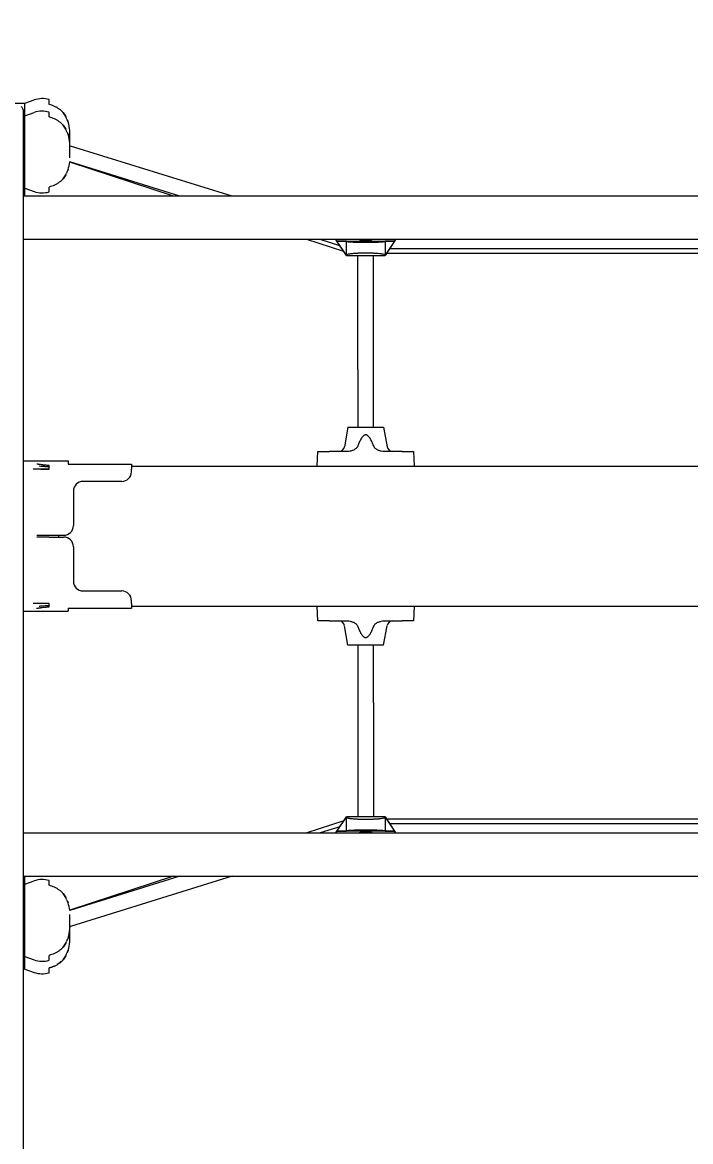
# Model space of a CAD drawing. Extents: x -6675 to 8473, y -8565 to 9458.
# Drawn here: x -2355 to -1664, y -226 to 931 of the extents above; entities that cross this region are included whole.
import ezdxf

# ---------------------------------------------------------------- set-up
doc = ezdxf.new("R2010")
doc.units = 0
doc.header["$LTSCALE"] = 5
doc.header["$PDMODE"] = 33
doc.header["$PDSIZE"] = 20
doc.layers.get('Defpoints').update_dxf_attribs({"linetype": 'CONTINUOUS'})
doc.layers.add('Lg_dim', color=7, linetype='CONTINUOUS')
doc.layers.add('Lg_prod', color=40, linetype='CONTINUOUS')
doc.styles.add('LG1', font='arial.ttf', dxfattribs={"height": 185})
doc.dimstyles.new('LG_DIM', dxfattribs={"dimtxt": 185, "dimasz": 120, "dimexe": 50, "dimexo": 1, "dimgap": 50, "dimtad": 0, "dimtih": 1, "dimtoh": 1, "dimdec": 0, "dimrnd": 10, "dimdsep": 46, "dimtxsty": 'LG1', "dimcen": 2.5, "dimclrt": 4, "dimadec": 4, "dimazin": 0, "dimtfac": 1, "dimtdec": 1, "dimtmove": 0, "dimatfit": 3, "dimfxl": 1, "dimtolj": 1, "dimtzin": 0, "dimarcsym": 0})

# ---------------------------------------------------------------- blocks, each defined once
blk = doc.blocks.new('*D5')
at = {"layer": 'Defpoints', "color": 0, "transparency": 16777216}
for p in [(3900, 7859.7), (-2500, -5459.7), (7695.8, -5459.7)]:
    blk.add_point(p, dxfattribs=at)
at = {"layer": 'Lg_dim', "color": 0, "lineweight": -2, "transparency": 16777216}
for p, q in [((3901, 7859.7), (7745.8, 7859.7)), ((7695.8, 7739.7), (7695.8, 3779.3)), ((7695.8, -5339.7), (7695.8, 3130.7)), ((-2499, -5459.7), (7745.8, -5459.7))]:
    blk.add_line(p, q, dxfattribs=at)
at = {"layer": 'Lg_dim', "color": 0, "transparency": 16777216}
for points in [[(7675.8, 7739.7), (7715.8, 7739.7), (7695.8, 7859.7)], [(7675.8, -5339.7), (7715.8, -5339.7), (7695.8, -5459.7)]]:
    blk.add_solid(points, dxfattribs=at)
at = {"layer": 'Lg_dim', "color": 4, "transparency": 16777216, "insert": (7695.8, 3455), "char_height": 185, "attachment_point": 5, "style": 'LG1'}
blk.add_mtext('\\A1;13320 mm\\P [43\'-8 13/16"]', dxfattribs=at)
blk = doc.blocks.new('*D6')
at = {"layer": 'Defpoints', "color": 0, "transparency": 16777216}
for p in [(3300, 5864.7), (-6041.1, -3464.7), (-3100, -3464.7)]:
    blk.add_point(p, dxfattribs=at)
at = {"layer": 'Lg_dim', "color": 0, "lineweight": -2, "transparency": 16777216}
for p, q in [((3299, 5864.7), (-6091.1, 5864.7)), ((-6041.1, 5744.7), (-6041.1, 2570)), ((-6041.1, -3344.7), (-6041.1, 1921.4)), ((-3101, -3464.7), (-6091.1, -3464.7))]:
    blk.add_line(p, q, dxfattribs=at)
at = {"layer": 'Lg_dim', "color": 0, "transparency": 16777216}
for points in [[(-6061.1, 5744.7), (-6021.1, 5744.7), (-6041.1, 5864.7)], [(-6061.1, -3344.7), (-6021.1, -3344.7), (-6041.1, -3464.7)]]:
    blk.add_solid(points, dxfattribs=at)
at = {"layer": 'Lg_dim', "color": 4, "transparency": 16777216, "insert": (-6041.1, 2245.7), "char_height": 185, "attachment_point": 5, "style": 'LG1'}
blk.add_mtext('\\A1;9330 mm\\P [30\'-7 9/16"]', dxfattribs=at)
blk = doc.blocks.new('*D7')
at = {"layer": 'Defpoints', "color": 0, "transparency": 16777216}
for p in [(5382, 8873.4), (-4227.5, -147.5), (5382, -565)]:
    blk.add_point(p, dxfattribs=at)
at = {"layer": 'Lg_dim', "color": 0, "lineweight": -2, "transparency": 16777216}
for p, q in [((-4227.5, -146.5), (-4227.5, 8923.4)), ((5382, -564), (5382, 8923.4)), ((-4107.5, 8873.4), (118.7, 8873.4)), ((5262, 8873.4), (1506.8, 8873.4))]:
    blk.add_line(p, q, dxfattribs=at)
at = {"layer": 'Lg_dim', "color": 0, "transparency": 16777216}
for points in [[(-4107.5, 8893.4), (-4107.5, 8853.4), (-4227.5, 8873.4)], [(5262, 8893.4), (5262, 8853.4), (5382, 8873.4)]]:
    blk.add_solid(points, dxfattribs=at)
at = {"layer": 'Lg_dim', "color": 4, "transparency": 16777216, "insert": (812.7, 8873.4), "char_height": 185, "attachment_point": 5, "style": 'LG1'}
blk.add_mtext('\\A1;9610 mm\\P [31\'-6 5/8"]', dxfattribs=at)

msp = doc.modelspace()

# ---------------------------------------------------------------- linework, layer by layer
at = {"layer": 'Lg_prod', "linetype": 'Continuous', "lineweight": 0}
for p, q in [((-2389, 847.5), (-2352.5, 847.5)), ((-2352.5, 847.5), (-2352.5, 811)), ((-2352, 847.5), (-2342.5, 850.8)), ((-2352, 834.5), (-2352, 847.5)), ((-2327, 846.2), (-2327, 851.2)), ((-2353.5, -838.5), (-2353.5, 838.5)), ((-2352, 834.5), (-2342.5, 837.8)), ((-2352, 759.5), (-2352, 834.5)), ((-2327, 833.2), (-2327, 838.2)), ((-2305.6, 806.2), (-2305.6, 819.2)), ((-2305.6, 791), (-2305.6, 806.2)), ((-2138.1, 751.5), (-2305, 803.2)), ((-2352.5, 789), (-2352.5, 752.5)), ((-2192.2, 751.5), (-2305.8, 786.7)), ((-2198.5, 751.5), (-2305.8, 786.6)), ((-2352.5, 752.5), (-2353.5, 752.5)), ((-2352, 759.5), (-2342.5, 756.2)), ((-2327, 755.8), (-2327, 760.8)), ((-5, 751.5), (-2353.5, 751.5)), ((-5, 706.5), (-2353.5, 706.5)), ((-2022.7, 694.1), (-2060.7, 706.5)), ((-2026.7, 700.2), (-2046.9, 706.5)), ((-2029.8, 705), (-2030.8, 706.5)), ((-1969.2, 706.5), (-1970.2, 705)), ((-2020, 690), (-2029.8, 705)), ((-2029.7, 704.9), (-2029.8, 705)), ((-2029.8, 705), (-1970.2, 705)), ((-2020, 690.5), (-2029.7, 704.9)), ((-2020, 704.7), (-2029.7, 704.9)), ((-2020, 690.5), (-2020, 704.7)), ((-2019.6, 704.6), (-2020, 704.7)), ((-1980, 704.7), (-1980.4, 704.6)), ((-1970.2, 705), (-1980, 690)), ((-1970.3, 704.9), (-1980, 690.5)), ((-1970.3, 704.9), (-1980, 704.7)), ((-1980, 704.7), (-1980, 690.5)), ((-1624.6, 697), (-1975.4, 697)), ((-1970.2, 705), (-1970.3, 704.9)), ((-2019.6, 690.9), (-2020, 690.5)), ((-2020, 690), (-2020, 690.5)), ((-2020, 690.5), (-2020, 690.5)), ((-2020, 690), (-1980, 690)), ((-2008, 572.3), (-2008, 690)), ((-1992, 572.3), (-1992, 690)), ((-1980.4, 690.9), (-1980, 690.5)), ((-1980, 690.5), (-1980, 690.5)), ((-1980, 690.5), (-1980, 690)), ((-1621.3, 692), (-1978.7, 692)), ((-2008, 572.3), (-2008, 512.5)), ((-1992, 512.5), (-1992, 572.3)), ((-2018.5, 512.5), (-2022, 492.5)), ((-2018.5, 512.5), (-2000, 512.5)), ((-2000, 512.5), (-1981.5, 512.5)), ((-1981.5, 512.5), (-1978, 492.5)), ((-2050, 472.5), (-2049.5, 487.5)), ((-2019, 487.5), (-2037.5, 487.5)), ((-1962.5, 487.5), (-1981, 487.5)), ((-1950.5, 487.5), (-1950, 472.5)), ((-2353.5, 478), (-2307.5, 478)), ((-2307.5, 478), (-2307.5, 474.4)), ((-2307.5, 474.5), (-2242, 474.5)), ((-2242, 474.5), (-2242, 469.4)), ((-2327, 469.4), (-2327, 473.1)), ((-2242, 472.5), (-158, 472.5)), ((-2242, 466.6), (-2242, 469.4)), ((-2252, 456.6), (-2292, 456.6)), ((-2302, 446.6), (-2302, 410.9)), ((-2327, 401), (-2312, 401)), ((-2327, 399), (-2312, 399)), ((-2317.5, 401), (-2317.5, 399)), ((-2302, 389.1), (-2302, 353.4)), ((-2292, 343.4), (-2252, 343.4)), ((-2327, 326.9), (-2327, 330.6)), ((-2307.5, 325.5), (-2242, 325.5)), ((-2307.5, 325.5), (-2307.5, 322.5)), ((-2242, 330.6), (-2242, 333.4)), ((-2242, 330.6), (-2242, 325.5)), ((-158, 327.5), (-2242, 327.5)), ((-2049.5, 312.5), (-2050, 327.5)), ((-1950, 327.5), (-1950.5, 312.5)), ((-2353.5, 322.5), (-2307.5, 322.5)), ((-2037.5, 312.5), (-2019, 312.5)), ((-1981, 312.5), (-1962.5, 312.5)), ((-2018.5, 287.5), (-2022, 307.5)), ((-1981.5, 287.5), (-1978, 307.5)), ((-2000, 287.5), (-2018.5, 287.5)), ((-2008, 287.5), (-2008, 227.7)), ((-1981.5, 287.5), (-2000, 287.5)), ((-1992, 227.7), (-1992, 287.5)), ((-2008, 227.7), (-2008, 110)), ((-1992, 227.7), (-1992, 110)), ((-2022.7, 105.9), (-2060.7, 93.5)), ((-2029.8, 95), (-2020, 110)), ((-2029.7, 95.1), (-2020, 109.5)), ((-1980, 110), (-2020, 110)), ((-2020, 109.5), (-2020, 110)), ((-2020, 95.3), (-2020, 109.5)), ((-2019.6, 109.1), (-2020, 109.5)), ((-2020, 109.5), (-2020, 109.5)), ((-1980.4, 109.1), (-1980, 109.5)), ((-1980, 110), (-1970.2, 95)), ((-1980, 110), (-1980, 109.5)), ((-1980, 109.5), (-1980, 95.3)), ((-1980, 109.5), (-1970.3, 95.1)), ((-1980, 109.5), (-1980, 109.5)), ((-1978.7, 108), (-1621.3, 108)), ((-2353.5, 93.5), (-5, 93.5)), ((-2026.7, 99.8), (-2046.9, 93.5)), ((-2030.8, 93.5), (-2029.8, 95)), ((-2029.8, 95), (-2029.7, 95.1)), ((-1970.2, 95), (-2029.8, 95)), ((-2029.7, 95.1), (-2020, 95.3)), ((-2020, 95.3), (-2019.6, 95.4)), ((-1980.4, 95.4), (-1980, 95.3)), ((-1980, 95.3), (-1970.3, 95.1)), ((-1975.4, 103), (-1624.6, 103)), ((-1970.3, 95.1), (-1970.2, 95)), ((-1970.2, 95), (-1969.2, 93.5)), ((-2353.5, 48.5), (-5, 48.5)), ((-2353.5, 47.5), (-2352.5, 47.5)), ((-2352.5, 47.5), (-2352.5, 11)), ((-2198.5, 48.5), (-2305.8, 13.4)), ((-2192.2, 48.5), (-2305.8, 13.3)), ((-2138.1, 48.5), (-2305, -3.2)), ((-2352, 40.5), (-2342.5, 43.8)), ((-2352, -34.5), (-2352, 40.5)), ((-2327, 39.2), (-2327, 44.2)), ((-2305.6, -6.2), (-2305.6, 9)), ((-2352.5, -11), (-2352.5, -47.5)), ((-2305.6, -19.2), (-2305.6, -6.2)), ((-2352, -34.5), (-2342.5, -37.8)), ((-2352, -47.5), (-2352, -34.5)), ((-2327, -38.2), (-2327, -33.2)), ((-2327, -51.2), (-2327, -46.2)), ((-2352.5, -47.5), (-2353.5, -47.5)), ((-2352, -47.5), (-2342.5, -50.8))]:
    msp.add_line(p, q, dxfattribs=at)
for centre, radius, start, end in [((-2334.1, 826.2), 26, 74.2247, 109), ((-2361.5, 838.5), 8, 0, 45), ((-2334.1, 813.2), 26, 74.2247, 109), ((-2375, 810), 70, 7.575, 14.9775), ((-2360.5, 811), 8, 331.045, 0), ((-2375, 797), 70, 7.575, 14.9775), ((-2316.8, 765), 40, 72.7889, 73.6923), ((-2360.5, 789), 8, 0, 28.955), ((-2375, 797), 70, 345.0225, 351.5328), ((-2334.1, 780.8), 26, 251, 285.7753), ((-2000, 721), 16, 245.0691, 270), ((-2000, 721), 15.5, 249.2942, 270), ((-2000, 721), 15.5, 270, 290.7058), ((-2000, 721), 16, 270, 294.9309), ((-2027.9, 493.5), 6, 270, 350), ((-1972.1, 493.5), 6, 190, 270), ((-2027.9, 306.5), 6, 10, 90), ((-1972.1, 306.5), 6, 90, 170), ((-2000, 79), 16, 90, 114.9309), ((-2000, 79), 15.5, 90, 110.7058), ((-2000, 79), 16, 65.0691, 90), ((-2000, 79), 15.5, 69.2942, 90), ((-2334.1, 19.2), 26, 74.2247, 109), ((-2375, 3), 70, 8.4672, 14.9775), ((-2360.5, 11), 8, 331.045, 0), ((-2360.5, -11), 8, 0, 28.955), ((-2375, 3), 70, 345.0225, 352.425), ((-2316.8, 35), 40, 286.3077, 287.2111), ((-2375, -10), 70, 345.0225, 352.425), ((-2334.1, -13.2), 26, 251, 285.7753), ((-2334.1, -26.2), 26, 251, 285.7753)]:
    msp.add_arc(centre, radius, start, end, dxfattribs=at)
for centre, major_axis, ratio, start_param, end_param in [((-2372.9, 822.3), (66.8, -11.6), 0.701836, 0.439574, 0.481936), ((-2372.9, 809.3), (66.8, -11.6), 0.701836, 0.439574, 0.481936), ((-2372.9, 784.7), (-66.8, -11.6), 0.701836, 2.659657, 2.702018), ((-2327, 470.3), (-37, 0), 0.024468, 1.105992, 1.570796), ((-2327, 470.3), (-35, 0), 0.024468, 1.237564, 1.570796), ((-2252, 466.6), (10, 0), 0.999701, 4.712389, 6.283185), ((-2292, 446.6), (-10, 0), 0.999701, 4.712389, 6.283185), ((-2312, 410.9), (10, 0), 0.999701, 4.712389, 6.283185), ((-2327, 401.9), (37, 0), 0.024468, 4.361848, 4.712389), ((-2327, 398.1), (-37, 0), 0.024468, 4.712389, 5.06293), ((-2312, 389.1), (10, 0), 0.999701, 0, 1.570796), ((-2292, 353.4), (10, 0), 0.999701, 3.141593, 4.712389), ((-2252, 333.4), (10, 0), 0.999701, 0, 1.570796), ((-2327, 329.7), (37, 0), 0.024468, 1.570796, 2.0356), ((-2327, 329.7), (-35, 0), 0.024468, 4.712389, 5.045622), ((-2372.9, 15.3), (66.8, -11.6), 0.701836, 0.439574, 0.481936), ((-2372.9, -9.3), (-66.8, -11.6), 0.701836, 2.659657, 2.702018), ((-2372.9, -22.3), (66.8, 11.6), 0.701836, 5.80125, 5.843611)]:
    msp.add_ellipse(centre, major_axis=major_axis, ratio=ratio, start_param=start_param, end_param=end_param, dxfattribs=at)
for points, knots in [([(-2309.9, 833.7), (-2310.6, 835.1), (-2311.5, 836.5), (-2312.9, 838), (-2313.2, 838.4), (-2313.8, 839), (-2314.1, 839.3), (-2315.1, 840.2), (-2315.8, 840.8), (-2317.3, 841.8), (-2318.1, 842.3), (-2319.3, 843.1), (-2319.7, 843.3), (-2320.5, 843.7), (-2321, 844), (-2323.2, 845), (-2325, 845.7), (-2327, 846.2)], [0.00000056, 0.00000056, 0.00000056, 0.00000056, 0.00599976, 0.00599976, 0.00749957, 0.00749957, 0.00899937, 0.00899937, 0.01199897, 0.01199897, 0.01499857, 0.01499857, 0.01649837, 0.01649837, 0.01799817, 0.01799817, 0.02399737, 0.02399737, 0.02399737, 0.02399737]), ([(-2309.9, 820.7), (-2310.6, 822.1), (-2311.5, 823.5), (-2312.9, 825), (-2313.2, 825.4), (-2313.8, 826), (-2314.1, 826.3), (-2315.1, 827.2), (-2315.8, 827.8), (-2317.3, 828.8), (-2318.1, 829.3), (-2319.3, 830.1), (-2319.7, 830.3), (-2320.5, 830.7), (-2321, 831), (-2323.2, 832), (-2325, 832.7), (-2327, 833.2)], [0.00000056, 0.00000056, 0.00000056, 0.00000056, 0.00599976, 0.00599976, 0.00749957, 0.00749957, 0.00899937, 0.00899937, 0.01199897, 0.01199897, 0.01499857, 0.01499857, 0.01649837, 0.01649837, 0.01799817, 0.01799817, 0.02399737, 0.02399737, 0.02399737, 0.02399737]), ([(-2312.8, 837.9), (-2312.8, 837.9), (-2312.7, 837.8), (-2311.5, 836.5), (-2310.6, 835.1), (-2309.9, 833.7)], [0.017683201, 0.017683201, 0.017683201, 0.017683201, 0.018003575, 0.018003575, 0.024004698, 0.024004698, 0.024004698, 0.024004698]), ([(-2312.8, 824.9), (-2312.8, 824.9), (-2312.7, 824.8), (-2311.5, 823.5), (-2310.6, 822.1), (-2309.9, 820.7)], [0.017683201, 0.017683201, 0.017683201, 0.017683201, 0.018003575, 0.018003575, 0.024004698, 0.024004698, 0.024004698, 0.024004698]), ([(-2307.4, 828.1), (-2307.4, 828.1), (-2307.4, 828.1), (-2307.4, 828.2), (-2307.5, 828.3), (-2307.6, 828.5), (-2307.7, 828.7), (-2307.9, 829.2), (-2307.9, 829.4), (-2308.1, 829.8), (-2308.2, 830), (-2308.5, 830.7), (-2308.7, 831.2), (-2309, 831.7)], [0.009903066, 0.009903066, 0.009903066, 0.009903066, 0.011080336, 0.011080336, 0.012257606, 0.012257606, 0.014612146, 0.014612146, 0.015789416, 0.015789416, 0.016966686, 0.016966686, 0.019321226, 0.019321226, 0.019321226, 0.019321226]), ([(-2308.4, 830.3), (-2308.3, 830.3), (-2308.3, 830.3), (-2308.2, 830), (-2308.1, 829.8), (-2307.9, 829.4), (-2307.9, 829.2), (-2307.8, 829), (-2307.7, 828.9), (-2307.7, 828.8)], [0.00261979, 0.00261979, 0.00261979, 0.00261979, 0.002819918, 0.002819918, 0.004000443, 0.004000443, 0.005180967, 0.005180967, 0.005798982, 0.005798982, 0.005798982, 0.005798982]), ([(-2307.5, 828.3), (-2307.4, 828.2), (-2307.4, 828.2), (-2307.4, 828.1), (-2307.4, 828.1), (-2307.4, 828.1)], [0.007775605, 0.007775605, 0.007775605, 0.007775605, 0.008722541, 0.008722541, 0.009903066, 0.009903066, 0.009903066, 0.009903066]), ([(-2307.4, 815.1), (-2307.4, 815.1), (-2307.4, 815.1), (-2307.4, 815.2), (-2307.5, 815.3), (-2307.6, 815.5), (-2307.7, 815.7), (-2307.9, 816.2), (-2307.9, 816.4), (-2308.1, 816.8), (-2308.2, 817), (-2308.5, 817.7), (-2308.7, 818.2), (-2309, 818.7)], [0.009903066, 0.009903066, 0.009903066, 0.009903066, 0.011080336, 0.011080336, 0.012257606, 0.012257606, 0.014612146, 0.014612146, 0.015789416, 0.015789416, 0.016966686, 0.016966686, 0.019321226, 0.019321226, 0.019321226, 0.019321226]), ([(-2308.4, 817.3), (-2308.3, 817.3), (-2308.3, 817.3), (-2308.2, 817), (-2308.1, 816.8), (-2307.9, 816.4), (-2307.9, 816.2), (-2307.8, 816), (-2307.7, 815.9), (-2307.7, 815.8)], [0.00261979, 0.00261979, 0.00261979, 0.00261979, 0.002819918, 0.002819918, 0.004000443, 0.004000443, 0.005180967, 0.005180967, 0.005798982, 0.005798982, 0.005798982, 0.005798982]), ([(-2307.5, 815.3), (-2307.4, 815.2), (-2307.4, 815.2), (-2307.4, 815.1), (-2307.4, 815.1), (-2307.4, 815.1)], [0.007775605, 0.007775605, 0.007775605, 0.007775605, 0.008722541, 0.008722541, 0.009903066, 0.009903066, 0.009903066, 0.009903066]), ([(-2307.4, 778.9), (-2307.4, 778.9), (-2307.4, 778.9), (-2307.4, 778.8), (-2307.5, 778.7), (-2307.6, 778.5), (-2307.7, 778.3), (-2307.9, 777.6), (-2308.1, 777.2), (-2308.5, 776.3), (-2308.7, 775.8), (-2309, 775.3)], [0.009989693, 0.009989693, 0.009989693, 0.009989693, 0.011166891, 0.011166891, 0.012344089, 0.012344089, 0.014698484, 0.014698484, 0.01705288, 0.01705288, 0.019407275, 0.019407275, 0.019407275, 0.019407275]), ([(-2308.4, 776.7), (-2308.3, 776.7), (-2308.3, 776.7), (-2308.2, 777), (-2308.1, 777.2), (-2308, 777.5), (-2308, 777.6), (-2307.9, 777.7)], [0.002711692, 0.002711692, 0.002711692, 0.002711692, 0.002906121, 0.002906121, 0.004086716, 0.004086716, 0.004597347, 0.004597347, 0.004597347, 0.004597347]), ([(-2307.7, 778.2), (-2307.6, 778.4), (-2307.5, 778.5), (-2307.4, 778.8), (-2307.4, 778.9), (-2307.4, 778.9)], [0.005881557, 0.005881557, 0.005881557, 0.005881557, 0.007628502, 0.007628502, 0.009989693, 0.009989693, 0.009989693, 0.009989693]), ([(-2309.9, 773.3), (-2310.6, 771.9), (-2311.5, 770.5), (-2312.9, 769), (-2313.2, 768.6), (-2313.8, 768), (-2314.1, 767.7), (-2315.1, 766.8), (-2315.8, 766.2), (-2317.3, 765.2), (-2318.1, 764.7), (-2319.3, 763.9), (-2319.7, 763.7), (-2320.5, 763.3), (-2321, 763), (-2323.2, 762), (-2325, 761.3), (-2327, 760.8)], [0.00000056, 0.00000056, 0.00000056, 0.00000056, 0.00599976, 0.00599976, 0.00749957, 0.00749957, 0.00899937, 0.00899937, 0.01199897, 0.01199897, 0.01499857, 0.01499857, 0.01649837, 0.01649837, 0.01799817, 0.01799817, 0.02399737, 0.02399737, 0.02399737, 0.02399737]), ([(-2312.8, 769.1), (-2312.8, 769.1), (-2312.7, 769.2), (-2311.5, 770.5), (-2310.6, 771.9), (-2309.9, 773.3)], [0.017683201, 0.017683201, 0.017683201, 0.017683201, 0.018003575, 0.018003575, 0.024004698, 0.024004698, 0.024004698, 0.024004698]), ([(-2019.6, 704.6), (-2019.5, 704.5), (-2019.3, 704.5), (-2018.8, 704.4), (-2018.5, 704.4), (-2017.8, 704.3), (-2017.3, 704.3), (-2016.4, 704.2), (-2015.8, 704.1), (-2014.5, 704.1), (-2013.8, 704), (-2012.5, 704), (-2012.1, 704), (-2011.1, 703.9), (-2010.6, 703.9), (-2009.4, 703.9), (-2008.8, 703.9), (-2007.8, 703.9), (-2007.4, 703.8), (-2006.7, 703.8), (-2006.3, 703.8), (-2005.4, 703.8), (-2005, 703.8), (-2004.1, 703.8), (-2003.6, 703.8), (-2002.7, 703.8), (-2002.1, 703.8), (-2001.3, 703.8), (-2001.1, 703.8), (-2000.5, 703.8), (-2000.3, 703.8), (-2000, 703.8)], [0.01047501, 0.01047501, 0.01047501, 0.01047501, 0.01693541, 0.01693541, 0.02339581, 0.02339581, 0.02985621, 0.02985621, 0.03631661, 0.03631661, 0.04277702, 0.04277702, 0.04600722, 0.04600722, 0.04923742, 0.04923742, 0.05246762, 0.05246762, 0.05408272, 0.05408272, 0.05569782, 0.05569782, 0.05731292, 0.05731292, 0.05892802, 0.05892802, 0.06054312, 0.06054312, 0.06135067, 0.06135067, 0.06215822, 0.06215822, 0.06215822, 0.06215822]), ([(-2000, 703.8), (-1999.7, 703.8), (-1999.5, 703.8), (-1998.9, 703.8), (-1998.6, 703.8), (-1997.8, 703.8), (-1997.3, 703.8), (-1996.6, 703.8), (-1996.3, 703.8), (-1995.9, 703.8), (-1995.6, 703.8), (-1994.9, 703.8), (-1994.5, 703.8), (-1993.7, 703.8), (-1993.3, 703.8), (-1992.5, 703.8), (-1992.2, 703.9), (-1991.2, 703.9), (-1990.5, 703.9), (-1989.4, 703.9), (-1988.9, 703.9), (-1987.9, 704), (-1987.4, 704), (-1986.2, 704), (-1985.4, 704.1), (-1984.2, 704.1), (-1983.6, 704.2), (-1982.9, 704.2), (-1982.7, 704.3), (-1982.2, 704.3), (-1982.1, 704.3), (-1981.2, 704.4), (-1980.7, 704.5), (-1980.4, 704.6)], [0.06215822, 0.06215822, 0.06215822, 0.06215822, 0.0629713, 0.0629713, 0.06378437, 0.06378437, 0.06541052, 0.06541052, 0.0662236, 0.0662236, 0.06703667, 0.06703667, 0.06866282, 0.06866282, 0.07028897, 0.07028897, 0.07191512, 0.07191512, 0.07516742, 0.07516742, 0.07841972, 0.07841972, 0.08167202, 0.08167202, 0.08817662, 0.08817662, 0.09468122, 0.09468122, 0.09793352, 0.09793352, 0.10118582, 0.10118582, 0.11419502, 0.11419502, 0.11419502, 0.11419502]), ([(-2000, 692.4), (-2000.5, 692.4), (-2001.1, 692.4), (-2001.9, 692.4), (-2002.1, 692.4), (-2002.7, 692.4), (-2002.9, 692.4), (-2003.6, 692.4), (-2004.1, 692.4), (-2004.8, 692.4), (-2005, 692.4), (-2005.5, 692.4), (-2005.7, 692.4), (-2006.7, 692.3), (-2007.4, 692.3), (-2008.5, 692.3), (-2008.8, 692.2), (-2009.4, 692.2), (-2009.7, 692.2), (-2010.6, 692.2), (-2011.1, 692.1), (-2012.1, 692.1), (-2012.5, 692), (-2013.4, 692), (-2013.8, 691.9), (-2014.5, 691.8), (-2014.8, 691.8), (-2015.8, 691.7), (-2016.4, 691.6), (-2017.3, 691.5), (-2017.8, 691.4), (-2018.8, 691.2), (-2019.3, 691), (-2019.6, 690.9)], [0.06175443, 0.06175443, 0.06175443, 0.06175443, 0.06334678, 0.06334678, 0.06414295, 0.06414295, 0.06493913, 0.06493913, 0.06653147, 0.06653147, 0.06732765, 0.06732765, 0.06812382, 0.06812382, 0.07130852, 0.07130852, 0.07290086, 0.07290086, 0.07449321, 0.07449321, 0.0776779, 0.0776779, 0.0808626, 0.0808626, 0.08404729, 0.08404729, 0.08723199, 0.08723199, 0.09360138, 0.09360138, 0.09997077, 0.09997077, 0.11270954, 0.11270954, 0.11270954, 0.11270954]), ([(-1980.4, 690.9), (-1980.7, 691), (-1981.2, 691.2), (-1982.2, 691.4), (-1982.6, 691.5), (-1983.4, 691.6), (-1983.6, 691.6), (-1984.2, 691.7), (-1984.5, 691.7), (-1985.4, 691.8), (-1986.2, 691.9), (-1987.4, 692), (-1987.9, 692.1), (-1988.8, 692.1), (-1989.4, 692.2), (-1990.2, 692.2), (-1990.5, 692.2), (-1991.1, 692.2), (-1991.5, 692.3), (-1992.5, 692.3), (-1993.2, 692.3), (-1994.5, 692.4), (-1994.9, 692.4), (-1995.8, 692.4), (-1996.3, 692.4), (-1997.1, 692.4), (-1997.3, 692.4), (-1997.8, 692.4), (-1998.1, 692.4), (-1998.6, 692.4), (-1998.9, 692.4), (-1999.4, 692.4), (-1999.7, 692.4), (-2000, 692.4)], [0.01043898, 0.01043898, 0.01043898, 0.01043898, 0.02326784, 0.02326784, 0.02968227, 0.02968227, 0.03288949, 0.03288949, 0.03609671, 0.03609671, 0.04251114, 0.04251114, 0.04571835, 0.04571835, 0.04892557, 0.04892557, 0.05052918, 0.05052918, 0.05213278, 0.05213278, 0.05534, 0.05534, 0.05694361, 0.05694361, 0.05854722, 0.05854722, 0.05934902, 0.05934902, 0.06015082, 0.06015082, 0.06095263, 0.06095263, 0.06175443, 0.06175443, 0.06175443, 0.06175443]), ([(-2000, 504.7), (-2000.2, 504.7), (-2000.3, 504.7), (-2000.7, 504.6), (-2000.8, 504.6), (-2001.1, 504.5), (-2001.3, 504.4), (-2001.6, 504.3), (-2001.7, 504.2), (-2002.1, 503.9), (-2002.4, 503.7), (-2002.9, 503.3), (-2003.1, 503), (-2003.7, 502.3), (-2004.1, 501.8), (-2004.8, 500.7), (-2005.1, 500.1), (-2006.1, 498.4), (-2006.6, 497.2), (-2007.6, 494.9), (-2008.1, 493.7), (-2008.6, 492.5)], [0.0215087, 0.0215087, 0.0215087, 0.0215087, 0.02199305, 0.02199305, 0.0224774, 0.0224774, 0.02296175, 0.02296175, 0.0234461, 0.0234461, 0.0244148, 0.0244148, 0.0253835, 0.0253835, 0.0273209, 0.0273209, 0.0292583, 0.0292583, 0.0331331, 0.0331331, 0.03700791, 0.03700791, 0.03700791, 0.03700791]), ([(-1991.4, 492.5), (-1991.9, 493.7), (-1992.4, 494.9), (-1993.4, 497.3), (-1993.9, 498.4), (-1994.9, 500.1), (-1995.2, 500.7), (-1995.7, 501.5), (-1995.9, 501.8), (-1996.3, 502.3), (-1996.5, 502.5), (-1996.9, 503), (-1997.1, 503.3), (-1997.6, 503.7), (-1997.9, 503.9), (-1998.4, 504.3), (-1998.7, 504.4), (-1999.2, 504.6), (-1999.4, 504.6), (-1999.7, 504.7), (-1999.8, 504.7), (-2000, 504.7)], [0.0059664, 0.0059664, 0.0059664, 0.0059664, 0.00985198, 0.00985198, 0.01373755, 0.01373755, 0.01568034, 0.01568034, 0.01665173, 0.01665173, 0.01762312, 0.01762312, 0.01859452, 0.01859452, 0.01956591, 0.01956591, 0.0205373, 0.0205373, 0.021023, 0.021023, 0.0215087, 0.0215087, 0.0215087, 0.0215087]), ([(-2008.6, 492.5), (-2008.6, 492.2), (-2008.8, 492), (-2009, 491.6), (-2009.2, 491.4), (-2009.7, 490.8), (-2010.1, 490.5), (-2010.9, 489.9), (-2011.4, 489.6), (-2012.2, 489.1), (-2012.7, 488.9), (-2013.6, 488.5), (-2014.1, 488.4), (-2015, 488.1), (-2015.5, 487.9), (-2017, 487.6), (-2018, 487.5), (-2019, 487.5)], [0, 0, 0, 0, 0.00075467, 0.00075467, 0.00150935, 0.00150935, 0.0030187, 0.0030187, 0.00452805, 0.00452805, 0.00603739, 0.00603739, 0.00754674, 0.00754674, 0.00905609, 0.00905609, 0.01207479, 0.01207479, 0.01207479, 0.01207479]), ([(-1981, 487.5), (-1982, 487.5), (-1983, 487.6), (-1984.5, 487.9), (-1985, 488.1), (-1985.9, 488.4), (-1986.4, 488.5), (-1987.3, 488.9), (-1987.8, 489.1), (-1988.6, 489.6), (-1989.1, 489.9), (-1989.9, 490.5), (-1990.3, 490.8), (-1990.8, 491.4), (-1990.9, 491.6), (-1991.2, 492), (-1991.4, 492.2), (-1991.4, 492.5)], [0, 0, 0, 0, 0.00300119, 0.00300119, 0.00450179, 0.00450179, 0.00600239, 0.00600239, 0.00750298, 0.00750298, 0.00900358, 0.00900358, 0.01050418, 0.01050418, 0.01125447, 0.01125447, 0.01200477, 0.01200477, 0.01200477, 0.01200477]), ([(-2327, 473.1), (-2328.4, 473.1), (-2329.8, 473.2), (-2331.6, 473.4), (-2332.2, 473.4), (-2333, 473.5), (-2333.3, 473.5), (-2333.6, 473.6), (-2333.8, 473.6), (-2334, 473.6), (-2334, 473.7), (-2334.1, 473.7), (-2334.1, 473.7), (-2334.2, 473.7), (-2334.2, 473.7), (-2335.3, 473.8), (-2336.4, 474), (-2338.2, 474.3), (-2338.8, 474.4), (-2339.5, 474.4), (-2339.5, 474.4), (-2339.6, 474.4)], [0, 0, 0, 0, 0.25, 0.25, 0.375, 0.375, 0.4375, 0.4375, 0.46875, 0.46875, 0.484375, 0.484375, 0.4921875, 0.4921875, 0.5, 0.5, 0.75, 0.75, 0.875, 0.875, 0.8869417, 0.8869417, 0.8869417, 0.8869417]), ([(-2327, 471.7), (-2328.4, 471.7), (-2329.8, 471.7), (-2331.6, 471.8), (-2332.2, 471.9), (-2333, 471.9), (-2333.3, 471.9), (-2333.6, 472), (-2333.8, 472), (-2334, 472), (-2334.1, 472), (-2334.2, 472), (-2334.2, 472), (-2335.2, 472.1), (-2336.3, 472.2), (-2337.4, 472.3)], [0, 0, 0, 0, 0.25, 0.25, 0.375, 0.375, 0.4375, 0.4375, 0.46875, 0.484375, 0.4921875, 0.4921875, 0.5, 0.5, 0.7369675, 0.7369675, 0.7369675, 0.7369675]), ([(-2340, 325.5), (-2339.8, 325.6), (-2339.6, 325.6), (-2338.7, 325.6), (-2338.1, 325.7), (-2337, 325.9), (-2336.4, 326), (-2335.6, 326.1), (-2335.3, 326.2), (-2334.9, 326.2), (-2334.8, 326.2), (-2334.5, 326.3), (-2334.4, 326.3), (-2333.3, 326.5), (-2332.2, 326.6), (-2329.8, 326.8), (-2328.4, 326.9), (-2327, 326.9)], [0.0860597, 0.0860597, 0.0860597, 0.0860597, 0.125, 0.125, 0.25, 0.25, 0.375, 0.375, 0.4375, 0.4375, 0.46875, 0.46875, 0.5, 0.5, 0.75, 0.75, 1, 1, 1, 1]), ([(-2337.4, 327.7), (-2336.8, 327.7), (-2336.3, 327.8), (-2335.6, 327.9), (-2335.3, 327.9), (-2334.9, 327.9), (-2334.8, 327.9), (-2334.5, 328), (-2334.4, 328), (-2333.3, 328.1), (-2332.2, 328.2), (-2329.8, 328.3), (-2328.4, 328.3), (-2327, 328.3)], [0.261877, 0.261877, 0.261877, 0.261877, 0.375, 0.375, 0.4375, 0.4375, 0.46875, 0.46875, 0.5, 0.5, 0.75, 0.75, 1, 1, 1, 1]), ([(-2019, 312.5), (-2018, 312.5), (-2017, 312.4), (-2015.5, 312.1), (-2015, 311.9), (-2014.1, 311.6), (-2013.6, 311.5), (-2012.7, 311.1), (-2012.2, 310.9), (-2011.4, 310.4), (-2010.9, 310.1), (-2010.1, 309.5), (-2009.7, 309.2), (-2009.2, 308.6), (-2009.1, 308.4), (-2008.8, 308), (-2008.6, 307.8), (-2008.6, 307.5)], [0, 0, 0, 0, 0.00300119, 0.00300119, 0.00450179, 0.00450179, 0.00600239, 0.00600239, 0.00750298, 0.00750298, 0.00900358, 0.00900358, 0.01050418, 0.01050418, 0.01125447, 0.01125447, 0.01200477, 0.01200477, 0.01200477, 0.01200477]), ([(-1991.4, 307.5), (-1991.4, 307.8), (-1991.2, 308), (-1991, 308.4), (-1990.8, 308.6), (-1990.3, 309.2), (-1989.9, 309.5), (-1989.1, 310.1), (-1988.6, 310.4), (-1987.8, 310.9), (-1987.3, 311.1), (-1986.4, 311.5), (-1985.9, 311.6), (-1985, 311.9), (-1984.5, 312.1), (-1983, 312.4), (-1982, 312.5), (-1981, 312.5)], [0, 0, 0, 0, 0.00075467, 0.00075467, 0.00150935, 0.00150935, 0.0030187, 0.0030187, 0.00452805, 0.00452805, 0.00603739, 0.00603739, 0.00754674, 0.00754674, 0.00905609, 0.00905609, 0.01207479, 0.01207479, 0.01207479, 0.01207479]), ([(-2008.6, 307.5), (-2008.1, 306.3), (-2007.6, 305.1), (-2006.6, 302.7), (-2006.1, 301.6), (-2005.1, 299.9), (-2004.8, 299.3), (-2004.3, 298.5), (-2004.1, 298.2), (-2003.7, 297.7), (-2003.5, 297.5), (-2003.1, 297), (-2002.9, 296.7), (-2002.4, 296.3), (-2002.1, 296.1), (-2001.6, 295.7), (-2001.3, 295.6), (-2000.8, 295.4), (-2000.6, 295.4), (-2000.3, 295.3), (-2000.2, 295.3), (-2000, 295.3)], [0.0059664, 0.0059664, 0.0059664, 0.0059664, 0.00985198, 0.00985198, 0.01373755, 0.01373755, 0.01568034, 0.01568034, 0.01665173, 0.01665173, 0.01762312, 0.01762312, 0.01859452, 0.01859452, 0.01956591, 0.01956591, 0.0205373, 0.0205373, 0.021023, 0.021023, 0.0215087, 0.0215087, 0.0215087, 0.0215087]), ([(-2000, 295.3), (-1999.8, 295.3), (-1999.7, 295.3), (-1999.3, 295.4), (-1999.2, 295.4), (-1998.9, 295.5), (-1998.7, 295.6), (-1998.4, 295.7), (-1998.3, 295.8), (-1997.9, 296.1), (-1997.6, 296.3), (-1997.1, 296.7), (-1996.9, 297), (-1996.3, 297.7), (-1995.9, 298.2), (-1995.2, 299.3), (-1994.9, 299.9), (-1993.9, 301.6), (-1993.4, 302.8), (-1992.4, 305.1), (-1991.9, 306.3), (-1991.4, 307.5)], [0.0215087, 0.0215087, 0.0215087, 0.0215087, 0.02199305, 0.02199305, 0.0224774, 0.0224774, 0.02296175, 0.02296175, 0.0234461, 0.0234461, 0.0244148, 0.0244148, 0.0253835, 0.0253835, 0.0273209, 0.0273209, 0.0292583, 0.0292583, 0.0331331, 0.0331331, 0.03700791, 0.03700791, 0.03700791, 0.03700791]), ([(-2019.6, 109.1), (-2019.3, 109), (-2018.8, 108.8), (-2017.8, 108.6), (-2017.4, 108.5), (-2016.6, 108.4), (-2016.4, 108.4), (-2015.8, 108.3), (-2015.5, 108.3), (-2014.6, 108.2), (-2013.8, 108.1), (-2012.6, 108), (-2012.1, 107.9), (-2011.2, 107.9), (-2010.6, 107.8), (-2009.8, 107.8), (-2009.5, 107.8), (-2008.9, 107.8), (-2008.5, 107.7), (-2007.5, 107.7), (-2006.8, 107.7), (-2005.5, 107.6), (-2005.1, 107.6), (-2004.2, 107.6), (-2003.7, 107.6), (-2002.9, 107.6), (-2002.7, 107.6), (-2002.2, 107.6), (-2001.9, 107.6), (-2001.4, 107.6), (-2001.1, 107.6), (-2000.6, 107.6), (-2000.3, 107.6), (-2000, 107.6)], [0.01043898, 0.01043898, 0.01043898, 0.01043898, 0.02326784, 0.02326784, 0.02968227, 0.02968227, 0.03288949, 0.03288949, 0.03609671, 0.03609671, 0.04251114, 0.04251114, 0.04571835, 0.04571835, 0.04892557, 0.04892557, 0.05052918, 0.05052918, 0.05213278, 0.05213278, 0.05534, 0.05534, 0.05694361, 0.05694361, 0.05854722, 0.05854722, 0.05934902, 0.05934902, 0.06015082, 0.06015082, 0.06095263, 0.06095263, 0.06175443, 0.06175443, 0.06175443, 0.06175443]), ([(-2000, 107.6), (-1999.5, 107.6), (-1998.9, 107.6), (-1998.1, 107.6), (-1997.9, 107.6), (-1997.3, 107.6), (-1997.1, 107.6), (-1996.4, 107.6), (-1995.9, 107.6), (-1995.2, 107.6), (-1995, 107.6), (-1994.5, 107.6), (-1994.3, 107.6), (-1993.3, 107.7), (-1992.6, 107.7), (-1991.5, 107.7), (-1991.2, 107.8), (-1990.6, 107.8), (-1990.3, 107.8), (-1989.4, 107.8), (-1988.9, 107.9), (-1987.9, 107.9), (-1987.5, 108), (-1986.6, 108), (-1986.2, 108.1), (-1985.5, 108.2), (-1985.2, 108.2), (-1984.2, 108.3), (-1983.6, 108.4), (-1982.7, 108.5), (-1982.2, 108.6), (-1981.2, 108.8), (-1980.7, 109), (-1980.4, 109.1)], [0.06175443, 0.06175443, 0.06175443, 0.06175443, 0.06334678, 0.06334678, 0.06414295, 0.06414295, 0.06493913, 0.06493913, 0.06653147, 0.06653147, 0.06732765, 0.06732765, 0.06812382, 0.06812382, 0.07130852, 0.07130852, 0.07290086, 0.07290086, 0.07449321, 0.07449321, 0.0776779, 0.0776779, 0.0808626, 0.0808626, 0.08404729, 0.08404729, 0.08723199, 0.08723199, 0.09360138, 0.09360138, 0.09997077, 0.09997077, 0.11270954, 0.11270954, 0.11270954, 0.11270954]), ([(-2000, 96.2), (-2000.3, 96.2), (-2000.5, 96.2), (-2001.1, 96.2), (-2001.4, 96.2), (-2002.2, 96.2), (-2002.7, 96.2), (-2003.4, 96.2), (-2003.7, 96.2), (-2004.1, 96.2), (-2004.4, 96.2), (-2005.1, 96.2), (-2005.5, 96.2), (-2006.3, 96.2), (-2006.7, 96.2), (-2007.5, 96.2), (-2007.8, 96.1), (-2008.8, 96.1), (-2009.5, 96.1), (-2010.6, 96.1), (-2011.1, 96.1), (-2012.1, 96), (-2012.6, 96), (-2013.8, 96), (-2014.6, 95.9), (-2015.8, 95.9), (-2016.4, 95.8), (-2017.1, 95.8), (-2017.3, 95.7), (-2017.8, 95.7), (-2017.9, 95.7), (-2018.8, 95.6), (-2019.3, 95.5), (-2019.6, 95.4)], [0.06215822, 0.06215822, 0.06215822, 0.06215822, 0.0629713, 0.0629713, 0.06378437, 0.06378437, 0.06541052, 0.06541052, 0.0662236, 0.0662236, 0.06703667, 0.06703667, 0.06866282, 0.06866282, 0.07028897, 0.07028897, 0.07191512, 0.07191512, 0.07516742, 0.07516742, 0.07841972, 0.07841972, 0.08167202, 0.08167202, 0.08817662, 0.08817662, 0.09468122, 0.09468122, 0.09793352, 0.09793352, 0.10118582, 0.10118582, 0.11419502, 0.11419502, 0.11419502, 0.11419502]), ([(-1980.4, 95.4), (-1980.5, 95.5), (-1980.7, 95.5), (-1981.2, 95.6), (-1981.5, 95.6), (-1982.2, 95.7), (-1982.7, 95.7), (-1983.6, 95.8), (-1984.2, 95.9), (-1985.5, 95.9), (-1986.2, 96), (-1987.5, 96), (-1987.9, 96), (-1988.9, 96.1), (-1989.4, 96.1), (-1990.6, 96.1), (-1991.2, 96.1), (-1992.2, 96.1), (-1992.6, 96.2), (-1993.3, 96.2), (-1993.7, 96.2), (-1994.6, 96.2), (-1995, 96.2), (-1995.9, 96.2), (-1996.4, 96.2), (-1997.3, 96.2), (-1997.9, 96.2), (-1998.7, 96.2), (-1998.9, 96.2), (-1999.5, 96.2), (-1999.7, 96.2), (-2000, 96.2)], [0.01047501, 0.01047501, 0.01047501, 0.01047501, 0.01693541, 0.01693541, 0.02339581, 0.02339581, 0.02985621, 0.02985621, 0.03631661, 0.03631661, 0.04277702, 0.04277702, 0.04600722, 0.04600722, 0.04923742, 0.04923742, 0.05246762, 0.05246762, 0.05408272, 0.05408272, 0.05569782, 0.05569782, 0.05731292, 0.05731292, 0.05892802, 0.05892802, 0.06054312, 0.06054312, 0.06135067, 0.06135067, 0.06215822, 0.06215822, 0.06215822, 0.06215822]), ([(-2309.9, 26.7), (-2310.6, 28.1), (-2311.5, 29.5), (-2312.9, 31), (-2313.2, 31.4), (-2313.8, 32), (-2314.1, 32.3), (-2315.1, 33.2), (-2315.8, 33.8), (-2317.3, 34.8), (-2318.1, 35.3), (-2319.3, 36.1), (-2319.7, 36.3), (-2320.5, 36.7), (-2321, 37), (-2323.2, 38), (-2325, 38.7), (-2327, 39.2)], [0.00000056, 0.00000056, 0.00000056, 0.00000056, 0.00599976, 0.00599976, 0.00749957, 0.00749957, 0.00899937, 0.00899937, 0.01199897, 0.01199897, 0.01499857, 0.01499857, 0.01649837, 0.01649837, 0.01799817, 0.01799817, 0.02399737, 0.02399737, 0.02399737, 0.02399737]), ([(-2312.8, 30.9), (-2312.8, 30.9), (-2312.7, 30.8), (-2311.5, 29.5), (-2310.6, 28.1), (-2309.9, 26.7)], [0.017683201, 0.017683201, 0.017683201, 0.017683201, 0.018003575, 0.018003575, 0.024004698, 0.024004698, 0.024004698, 0.024004698]), ([(-2307.4, 21.1), (-2307.4, 21.1), (-2307.4, 21.1), (-2307.4, 21.2), (-2307.5, 21.3), (-2307.6, 21.5), (-2307.7, 21.7), (-2307.9, 22.2), (-2307.9, 22.4), (-2308.1, 22.8), (-2308.2, 23), (-2308.5, 23.7), (-2308.7, 24.2), (-2309, 24.7)], [0.009903066, 0.009903066, 0.009903066, 0.009903066, 0.011080336, 0.011080336, 0.012257606, 0.012257606, 0.014612146, 0.014612146, 0.015789416, 0.015789416, 0.016966686, 0.016966686, 0.019321226, 0.019321226, 0.019321226, 0.019321226]), ([(-2308.4, 23.3), (-2308.3, 23.3), (-2308.3, 23.3), (-2308.2, 23), (-2308.1, 22.8), (-2307.9, 22.4), (-2307.9, 22.2), (-2307.8, 22), (-2307.7, 21.9), (-2307.7, 21.8)], [0.00261979, 0.00261979, 0.00261979, 0.00261979, 0.002819918, 0.002819918, 0.004000443, 0.004000443, 0.005180967, 0.005180967, 0.005798982, 0.005798982, 0.005798982, 0.005798982]), ([(-2307.5, 21.3), (-2307.4, 21.2), (-2307.4, 21.2), (-2307.4, 21.1), (-2307.4, 21.1), (-2307.4, 21.1)], [0.007775605, 0.007775605, 0.007775605, 0.007775605, 0.008722541, 0.008722541, 0.009903066, 0.009903066, 0.009903066, 0.009903066]), ([(-2309.9, -20.7), (-2310.6, -22.1), (-2311.5, -23.5), (-2312.9, -25), (-2313.2, -25.4), (-2313.8, -26), (-2314.1, -26.3), (-2315.1, -27.2), (-2315.8, -27.8), (-2317.3, -28.8), (-2318.1, -29.3), (-2319.3, -30.1), (-2319.7, -30.3), (-2320.5, -30.7), (-2321, -31), (-2323.2, -32), (-2325, -32.7), (-2327, -33.2)], [0.00000056, 0.00000056, 0.00000056, 0.00000056, 0.00599976, 0.00599976, 0.00749957, 0.00749957, 0.00899937, 0.00899937, 0.01199897, 0.01199897, 0.01499857, 0.01499857, 0.01649837, 0.01649837, 0.01799817, 0.01799817, 0.02399737, 0.02399737, 0.02399737, 0.02399737]), ([(-2312.8, -24.9), (-2312.8, -24.9), (-2312.7, -24.8), (-2311.5, -23.5), (-2310.6, -22.1), (-2309.9, -20.7)], [0.017683201, 0.017683201, 0.017683201, 0.017683201, 0.018003575, 0.018003575, 0.024004698, 0.024004698, 0.024004698, 0.024004698]), ([(-2307.4, -15.1), (-2307.4, -15.1), (-2307.4, -15.1), (-2307.4, -15.2), (-2307.5, -15.3), (-2307.6, -15.5), (-2307.7, -15.7), (-2307.9, -16.4), (-2308.1, -16.8), (-2308.5, -17.7), (-2308.7, -18.2), (-2309, -18.7)], [0.009989693, 0.009989693, 0.009989693, 0.009989693, 0.011166891, 0.011166891, 0.012344089, 0.012344089, 0.014698484, 0.014698484, 0.01705288, 0.01705288, 0.019407275, 0.019407275, 0.019407275, 0.019407275]), ([(-2308.4, -17.3), (-2308.3, -17.3), (-2308.3, -17.3), (-2308.2, -17), (-2308.1, -16.8), (-2308, -16.5), (-2308, -16.4), (-2307.9, -16.3)], [0.002711692, 0.002711692, 0.002711692, 0.002711692, 0.002906121, 0.002906121, 0.004086716, 0.004086716, 0.004597347, 0.004597347, 0.004597347, 0.004597347]), ([(-2307.7, -15.8), (-2307.6, -15.6), (-2307.5, -15.5), (-2307.4, -15.2), (-2307.4, -15.1), (-2307.4, -15.1)], [0.005881557, 0.005881557, 0.005881557, 0.005881557, 0.007628502, 0.007628502, 0.009989693, 0.009989693, 0.009989693, 0.009989693]), ([(-2327, -46.2), (-2325, -45.7), (-2323.2, -45), (-2321, -44), (-2320.6, -43.8), (-2319.7, -43.3), (-2319.3, -43.1), (-2318.1, -42.4), (-2317.3, -41.8), (-2315.8, -40.8), (-2315.1, -40.2), (-2313.8, -39), (-2313.2, -38.4), (-2311.5, -36.5), (-2310.6, -35.1), (-2309.9, -33.7)], [0.00000021, 0.00000021, 0.00000021, 0.00000021, 0.00600133, 0.00600133, 0.00750161, 0.00750161, 0.00900189, 0.00900189, 0.01200245, 0.01200245, 0.01500301, 0.01500301, 0.01800357, 0.01800357, 0.0240047, 0.0240047, 0.0240047, 0.0240047]), ([(-2309, -31.7), (-2308.7, -31.2), (-2308.5, -30.7), (-2308.2, -30), (-2308.1, -29.8), (-2307.9, -29.4), (-2307.9, -29.2), (-2307.7, -28.7), (-2307.6, -28.5), (-2307.5, -28.3), (-2307.4, -28.2), (-2307.4, -28.1), (-2307.4, -28.1), (-2307.4, -28.1)], [0.000458869, 0.000458869, 0.000458869, 0.000458869, 0.002819918, 0.002819918, 0.004000443, 0.004000443, 0.005180967, 0.005180967, 0.007542017, 0.007542017, 0.008722541, 0.008722541, 0.009903066, 0.009903066, 0.009903066, 0.009903066]), ([(-2307.4, -28.1), (-2307.4, -28.1), (-2307.4, -28.1), (-2307.4, -28.2), (-2307.5, -28.3), (-2307.6, -28.5), (-2307.7, -28.7), (-2307.9, -29.2), (-2307.9, -29.4), (-2308.1, -29.8), (-2308.2, -30), (-2308.3, -30.3), (-2308.4, -30.3), (-2308.4, -30.4)], [0.009903066, 0.009903066, 0.009903066, 0.009903066, 0.011080336, 0.011080336, 0.012257606, 0.012257606, 0.014612146, 0.014612146, 0.015789416, 0.015789416, 0.016966686, 0.016966686, 0.0172656, 0.0172656, 0.0172656, 0.0172656]), ([(-2314.5, -39.7), (-2315.2, -40.2), (-2315.9, -40.8), (-2317.3, -41.8), (-2318, -42.3), (-2318.7, -42.7)], [0.009119637, 0.009119637, 0.009119637, 0.009119637, 0.011998966, 0.011998966, 0.014842723, 0.014842723, 0.014842723, 0.014842723])]:
    msp.add_open_spline(points, degree=3, knots=knots, dxfattribs=at)
for points in [[(-2049.5, 487.5), (-2049.5, 487.5), (-2044.5, 487.5), (-2037.5, 487.5)], [(-1962.5, 487.5), (-1955.5, 487.5), (-1950.5, 487.5), (-1950.5, 487.5)], [(-2037.5, 312.5), (-2044.5, 312.5), (-2049.5, 312.5), (-2049.5, 312.5)], [(-1950.5, 312.5), (-1950.5, 312.5), (-1955.5, 312.5), (-1962.5, 312.5)]]:
    msp.add_rational_spline(points, [1, 0.805024846194, 0.805024846194, 1], degree=3, dxfattribs=at)
for points in [[(-2309.9, -33.7), (-2310.6, -35.1), (-2311.5, -36.4), (-2312.6, -37.7)], [(-2321.5, -44.2), (-2323.3, -45), (-2325.1, -45.7), (-2327, -46.2)]]:
    msp.add_open_spline(points, degree=3, dxfattribs=at)

# ---------------------------------------------------------------- dimensions: what is measured, and where the dimension line sits
at = {"layer": 'Lg_dim'}
dim = msp.add_linear_dim(base=(5382.0277, 8873.3548), p1=(-4227.5256, -147.5), p2=(5382.0277, -564.9921), dimstyle='LG_DIM', override={"dimpost": ' mm\\X'}, dxfattribs=at)
dim.commit()
dim.dimension.update_dxf_attribs({"geometry": '*D7', "text_midpoint": (812.7478, 8873.3548), "dimtype": 160})
for base, p1, p2, picture, middle in [((7695.8, -5459.7), (3900, 7859.7), (-2500, -5459.7), '*D5', (7695.8, 3455)), ((-6041.1, -3464.7), (3300, 5864.7), (-3100, -3464.7), '*D6', (-6041.1, 2245.7))]:
    dim = msp.add_linear_dim(base=base, p1=p1, p2=p2, angle=90, dimstyle='LG_DIM', override={"dimpost": ' mm\\X'}, dxfattribs=at)
    dim.commit()
    dim.dimension.update_dxf_attribs({"geometry": picture, "text_midpoint": middle, "dimtype": 160})

doc.saveas('drawing.dxf')
